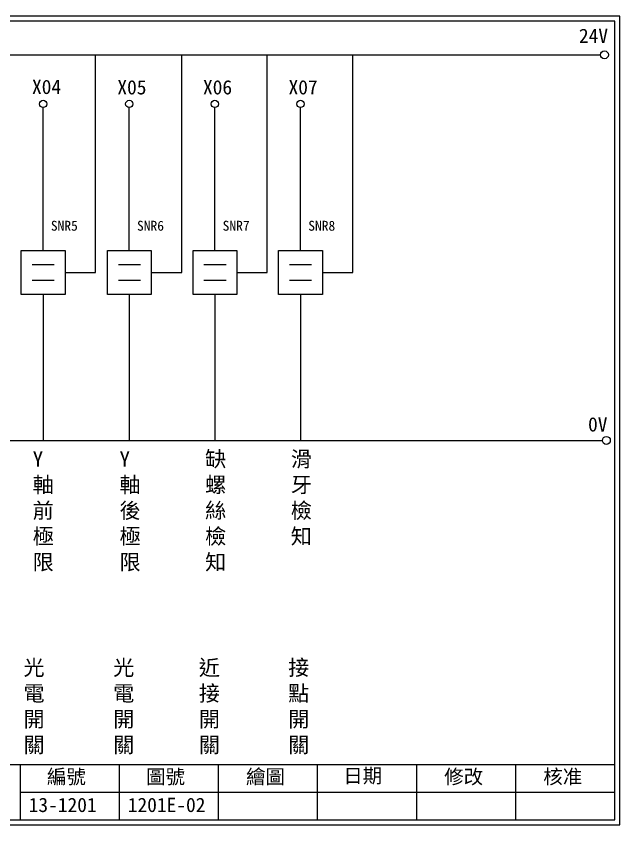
# Model space of a CAD drawing. Extents: x 275 to 562, y 265 to 469.
# Drawn here: x 409.6 to 561.9, y 264.9 to 468.9 of the extents above; entities that cross this region are included whole.
import ezdxf

# ---------------------------------------------------------------- set-up
doc = ezdxf.new("R2010")
doc.units = 0
doc.layers.get('0').update_dxf_attribs({"linetype": 'CONTINUOUS'})
doc.layers.add('圖框層', color=7, linetype='CONTINUOUS')
doc.layers.add('標尺寸層', color=3, linetype='CONTINUOUS')
doc.styles.add('CNS', font='romanc.shx', dxfattribs={"bigfont": 'chineset.shx'})
doc.styles.add('STSL', font='KAIU.TTF')

msp = doc.modelspace()

# ---------------------------------------------------------------- linework, layer by layer
for p, q in [((429.63, 404.26), (429.63, 459.17)), ((451.37, 404.26), (451.37, 459.17)), ((472.96, 404.26), (472.96, 459.17)), ((494.56, 404.26), (494.56, 459.17)), ((416.4, 409.84), (416.4, 445.86)), ((438.14, 409.84), (438.14, 445.86)), ((459.74, 409.84), (459.74, 445.86)), ((481.34, 409.84), (481.34, 445.86)), ((421.92, 404.26), (429.63, 404.26)), ((443.65, 404.26), (451.37, 404.26)), ((465.25, 404.26), (472.96, 404.26)), ((486.85, 404.26), (494.56, 404.26)), ((416.4, 398.68), (416.4, 361.9)), ((438.14, 398.68), (438.14, 361.9)), ((459.74, 398.68), (459.74, 361.9)), ((481.34, 398.68), (481.34, 361.9))]:
    msp.add_line(p, q)
for points in [[(410.89, 409.84), (421.92, 409.84), (421.92, 398.68), (410.89, 398.68)], [(432.63, 409.84), (443.65, 409.84), (443.65, 398.68), (432.63, 398.68)], [(454.23, 409.84), (465.25, 409.84), (465.25, 398.68), (454.23, 398.68)], [(475.82, 409.84), (486.85, 409.84), (486.85, 398.68), (475.82, 398.68)]]:
    msp.add_lwpolyline(points, close=True)
for centre in [(558.02, 459.17), (558.5, 361.9)]:
    msp.add_circle(centre, 1)
at = {"layer": '圖框層', "color": 7}
for p, q in [((561.9, 468.91), (274.9, 468.91)), ((560.65, 467.66), (276.15, 467.66)), ((560.65, 266.2), (560.65, 467.66)), ((561.9, 264.95), (561.9, 468.91)), ((276.15, 280.2), (560.65, 280.2)), ((410.65, 266.2), (410.65, 280.2)), ((435.65, 266.2), (435.65, 280.2)), ((460.65, 266.2), (460.65, 280.2)), ((485.65, 266.2), (485.65, 280.2)), ((510.65, 266.2), (510.65, 280.2)), ((535.65, 266.2), (535.65, 280.2)), ((410.65, 273.2), (560.65, 273.2)), ((276.15, 266.2), (560.65, 266.2)), ((274.9, 264.95), (561.9, 264.95))]:
    msp.add_line(p, q, dxfattribs=at)
at = {"layer": '標尺寸層', "color": 7}
for p, q in [((279.42, 459.17), (557.02, 459.17)), ((413.64, 406.29), (419.21, 406.29)), ((435.38, 406.29), (440.95, 406.29)), ((456.98, 406.29), (462.55, 406.29)), ((478.58, 406.29), (484.15, 406.29)), ((413.64, 402.32), (419.21, 402.32)), ((435.38, 402.32), (440.95, 402.32)), ((456.98, 402.32), (462.55, 402.32)), ((478.58, 402.32), (484.15, 402.32)), ((279.63, 361.9), (557.5, 361.9))]:
    msp.add_line(p, q, dxfattribs=at)
for centre in [(416.4, 446.78), (438.14, 446.78), (459.74, 446.78), (481.34, 446.78)]:
    msp.add_circle(centre, 0.92, dxfattribs=at)

# ---------------------------------------------------------------- texts
at = {"layer": '圖框層', "color": 4, "style": 'STSL'}
for s, height, p in [('24V', 3.6, (551.58, 462.16)), ('X04', 3.6, (413.59, 449.28)), ('X05', 3.6, (435.13, 449.18)), ('X06', 3.6, (456.73, 449.18)), ('X07', 3.6, (478.32, 449.18)), ('SNR5', 2.5, (418.35, 414.8)), ('SNR6', 2.5, (440.09, 414.8)), ('SNR7', 2.5, (461.69, 414.8)), ('SNR8', 2.5, (483.29, 414.8)), ('0V', 3.6, (553.88, 364.15)), ('繪圖', 3.6, (467.59, 275.29)), ('日期', 3.6, (492.12, 275.53)), ('編號', 3.6, (417.36, 275.28)), ('圖號', 3.6, (442.36, 275.28)), ('修改', 3.6, (517.59, 275.29)), ('核准', 3.6, (542.59, 275.29)), ('13-1201', 3.6, (412.76, 268.17)), ('1201E-02', 3.6, (437.76, 268.17))]:
    msp.add_text(s, height=height, dxfattribs=at).set_placement(p)
at = {"layer": '標尺寸層', "color": 7, "char_height": 3.9, "width": 4.9608, "style": 'CNS'}
for s, insert, attachment_point in [('{\\fDFKai-SB|b0|i0|c136|p65;Y軸前極限}', (413.76, 359.18), 1), ('{\\fDFKai-SB|b0|i0|c136|p65;Y軸後極限}', (435.67, 359.18), 1), ('{\\fDFKai-SB|b0|i0|c136|p65;缺螺絲檢知}', (457.27, 359.18), 1), ('{\\fDFKai-SB|b0|i0|c136|p65;滑牙檢知}', (478.87, 359.18), 1), ('{\\fDFKai-SB|b0|i0|c136|p65;光電開關}', (414.11, 294.64), 5), ('{\\fDFKai-SB|b0|i0|c136|p65;光電開關}', (436.74, 294.64), 5), ('{\\fDFKai-SB|b0|i0|c136|p65;近接開關}', (458.34, 294.64), 5), ('{\\fDFKai-SB|b0|i0|c136|p65;接點開關}', (480.89, 294.64), 5)]:
    msp.add_mtext(s, dxfattribs=dict(at, insert=insert, attachment_point=attachment_point))

doc.saveas('drawing.dxf')
